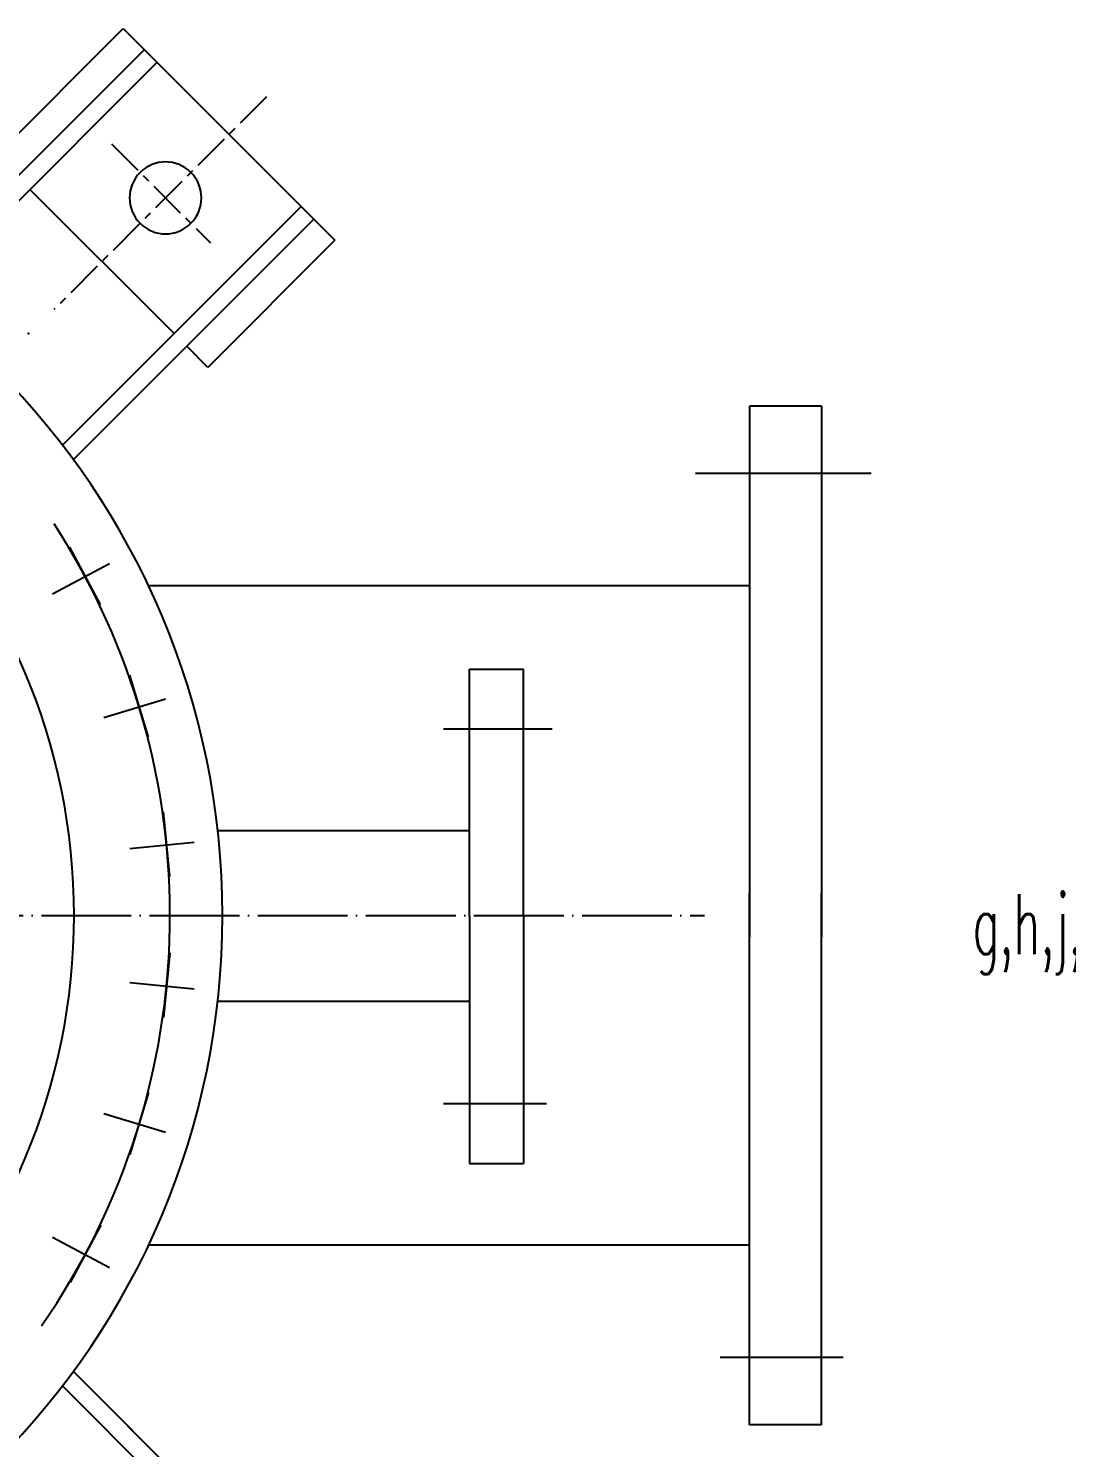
# Model space of a CAD drawing. Header units: millimetres. Extents: x 883 to 5635, y 546 to 4751.
# Drawn here: x 1929.3 to 2276, y 921.5 to 1395.1 of the extents above; entities that cross this region are included whole.
import ezdxf

# ---------------------------------------------------------------- set-up
doc = ezdxf.new("R2010")
doc.units = ezdxf.units.MM
doc.linetypes.add('CENTER', pattern=[2, 1.25, -0.25, 0.25, -0.25])
doc.linetypes.add('DASHDOT-M', pattern=[36, 30, -3, 0, -3])
for name, color, linetype in [('1轮廓实线层', 1, 'Continuous'), ('2', 1, 'Continuous'), ('4', 3, 'CENTER')]:
    doc.layers.add(name, color=color, linetype=linetype)
doc.styles.get("Standard").update_dxf_attribs({"font": 'txt', "bigfont": 'gbcbig.shx'})

msp = doc.modelspace()

# ---------------------------------------------------------------- linework, layer by layer
at = {"layer": '1轮廓实线层'}
for p, q in [((1918.56, 1352.71), (1960.99, 1395.14)), ((1960.99, 1395.14), (2031.7, 1324.43)), ((1968.06, 1388.07), (1887.63, 1307.64)), ((1972.3, 1383.82), (1892.5, 1304.03)), ((1977.96, 1293.31), (1929.87, 1341.4)), ((2020.38, 1335.74), (1940.72, 1256.08)), ((2024.62, 1331.5), (1944.36, 1251.23)), ((2031.7, 1324.43), (1989.27, 1282)), ((1989.27, 1282), (1982.2, 1289.07)), ((2170.13, 1269.07), (2170.13, 1091.78)), ((2170.13, 1269.07), (2170.13, 1091.78)), ((2194.13, 1269.07), (2170.13, 1269.07)), ((2194.13, 1269.07), (2170.13, 1269.07)), ((2194.13, 1269.07), (2194.13, 1091.78)), ((2194.13, 1269.07), (2194.13, 1091.78)), ((1948.28, 1212.21), (1943.06, 1221.98)), ((1943.06, 1221.98), (1953.26, 1202.89)), ((1937.43, 1206.41), (1956.41, 1216.55)), ((2170.13, 1209.07), (1969.94, 1209.07)), ((2076.62, 1098.84), (2076.62, 1181.34)), ((2076.62, 1181.34), (2094.62, 1181.34)), ((2094.62, 1098.84), (2094.62, 1181.34)), ((1966.28, 1168.74), (1963.07, 1179.34)), ((1963.07, 1179.34), (1969.35, 1158.63)), ((1954.51, 1165.17), (1975.11, 1171.42)), ((1975.46, 1122.6), (1974.38, 1133.62)), ((1974.38, 1133.62), (1976.5, 1112.09)), ((2076.62, 1127.34), (1992.56, 1127.34)), ((1963.22, 1121.39), (1984.64, 1123.5)), ((2170.13, 929.07), (2170.13, 1106.37)), ((2194.13, 929.07), (2194.13, 1106.37)), ((2194.13, 929.07), (2194.13, 1106.37)), ((2076.62, 1098.84), (2076.62, 1016.34)), ((2094.62, 1098.84), (2094.62, 1016.34)), ((1976.55, 1086.57), (1974.43, 1065.04)), ((1975.46, 1075.55), (1976.55, 1086.57)), ((1963.22, 1076.76), (1984.64, 1074.65)), ((2076.62, 1070.34), (1992.51, 1070.34)), ((1969.5, 1040.01), (1963.22, 1019.3)), ((1966.28, 1029.41), (1969.5, 1040.01)), ((1954.51, 1032.98), (1975.11, 1026.73)), ((2076.62, 1016.34), (2094.62, 1016.34)), ((1953.5, 995.71), (1943.3, 976.62)), ((1948.28, 985.94), (1953.5, 995.71)), ((1937.43, 991.74), (1956.41, 981.59)), ((2170.13, 989.07), (1969.94, 989.07)), ((2024.62, 866.65), (1944.36, 946.92)), ((2020.38, 862.41), (1940.72, 942.07)), ((2194.13, 929.07), (2170.13, 929.07))]:
    msp.add_line(p, q, dxfattribs=at)
for centre, radius, start, end in [((1736.62, 1099.07), 257.5, 0, 180), ((1736.62, 1099.07), 257.5, 0, 180), ((1975.13, 1338.57), 12, 45, 225), ((1975.13, 1338.57), 12, 225, 45), ((1736.62, 1099.07), 208, 0, 180), ((1736.62, 1099.07), 257.5, 180, 0), ((1736.62, 1099.07), 257.5, 180, 0), ((1736.62, 1099.07), 208, 180, 0)]:
    msp.add_arc(centre, radius, start, end, dxfattribs=at)
at = {"layer": '2'}
for p, q in [((2210.7, 1246.57), (2152.03, 1246.57)), ((2067.97, 1161.34), (2104.24, 1161.34)), ((2067.97, 1036.34), (2102.3, 1036.34)), ((2201.32, 951.57), (2160.25, 951.57)), ((1989.27, 902.01), (1948, 943.28))]:
    msp.add_line(p, q, dxfattribs=at)
at = {"layer": '2', "linetype": 'DASHDOT-M'}
msp.add_line((1356.1, 1099.07), (2155.06, 1099.07), dxfattribs=at)
at = {"layer": '2'}
msp.add_arc((1736.62, 1099.07), 240, 325.2152, 33.0002, dxfattribs=at)
msp.add_point((1929.41, 1293.33), dxfattribs=at)
at = {"layer": '4', "ltscale": 10}
for p, q in [((2008.88, 1372.32), (1937.83, 1301.27)), ((1957.09, 1356.61), (1990.15, 1323.54))]:
    msp.add_line(p, q, dxfattribs=at)

# ---------------------------------------------------------------- texts
at = {"width": 0.55}
msp.add_text('g,h,j,k,m', height=20, dxfattribs=at).set_placement((2244.55, 1086.21))

doc.saveas('drawing.dxf')
